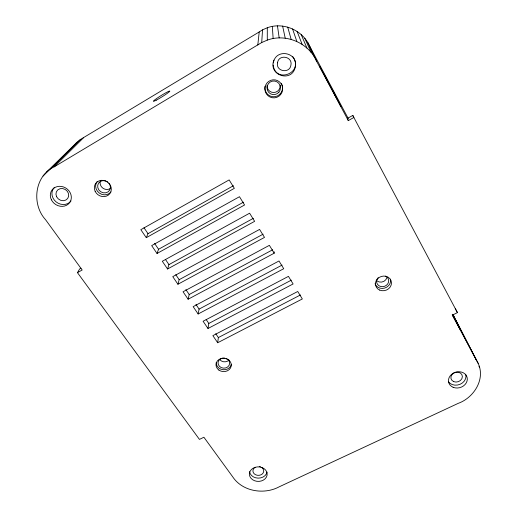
<?xml version="1.0" encoding="UTF-8"?>
<svg xmlns="http://www.w3.org/2000/svg" width="517" height="517" viewBox="0 0 517 517"><rect width="100%" height="100%" fill="white"/><g stroke="black" fill="none" stroke-linecap="round" stroke-linejoin="round"><path stroke-width="0.78" d="M452.97 314.549L478.238 363.496C485.586 379.484 473.656 397.825 458.243 403.338L279.186 486.82C264.045 494.982 242.311 491.551 232.598 476.668L203.892 437.227L199.452 439.411L77.453 272.653L82.177 270.003L45.567 219.712C31.369 204.293 34.406 175.974 54.246 166.81L261.712 42.543L267.283 40.113L267.308 27.75C283.458 21.766 302.923 30.354 309.618 46.155L348.322 118.645M261.712 42.543L262.546 29.837L267.308 27.75M257.809 44.998L259.211 31.951L262.546 29.837M217.689 342.745L212.868 335.643L297.74 291.491L302.335 298.955L217.689 342.745L218.361 337.556L215.763 333.724M208.002 328.489L203.091 321.264L288.447 276.369L293.113 283.962L208.002 328.489L208.803 323.442L206.16 319.545M198.14 313.987L193.151 306.646L278.993 260.988L283.736 268.711L198.14 313.987L199.084 309.101L195.956 304.481M274.172 251.798L274.204 253.194L188.123 299.24L189.209 294.516L185.874 289.598M177.926 284.247L264.497 237.406L259.579 229.412L172.762 276.653L177.926 284.247L179.166 279.691L263.127 234.162M273.881 60.146C267.8 75.488 292.299 83.25 295.349 66.719C298.206 52.043 275.535 48.107 273.344 62.932M167.56 268.995L254.623 221.341L249.614 213.204L162.306 261.266L167.56 268.995L168.956 264.607L253.395 218.303M157.013 253.479L244.567 204.99L239.474 196.706L151.668 245.614L157.013 253.479L158.564 249.272L243.494 202.16M146.279 237.684L234.337 188.343L229.147 179.91L140.837 229.69L146.279 237.684L147.998 233.671L233.419 185.732M77.453 272.653L79.663 268.956L81.001 268.207M73.834 145.755L76.91 142.324L80.529 139.416L259.211 31.951M54.246 166.81L83.612 137.658M50.698 168.82L80.529 139.416M46.562 172.142L76.91 142.324M43.053 176.058L58.44 160.903M60.153 159.223L63.572 155.856M66.422 153.051L69.272 150.247M352.768 115.427L347.295 118.503L348.309 120.59L353.861 117.475L352.768 115.427L457.435 312.63L452.304 315.157L478.238 363.496M189.209 294.516L272.692 249.756M199.084 309.101L282.095 265.085M208.803 323.442L291.336 280.156M218.361 337.556L300.429 294.974M267.283 40.113C286.108 33.178 308.875 43.04 316.727 61.484L348.309 120.59M292.7 56.624L293.326 57.329M188.123 299.24L183.044 291.775L269.37 245.336L274.204 253.194M143.984 227.745L147.998 233.671M154.622 243.449L158.564 249.272M165.505 259.521L168.956 264.607M175.78 274.682L179.166 279.691M452.711 314.892L454.223 317.722L453.06 315.46M452.453 314.594L458.217 325.471M452.207 314.284L460.272 329.471L459.031 327.061M455.277 308.565L457.435 312.63M452.982 314.827L476.596 360.614M455.005 319.248L456.201 321.555M478.955 366.152L479.692 367.581M293.63 57.923C302.846 73.498 275.303 83.47 273.189 65.058M309.618 46.155L316.727 61.484M307.835 42.62L314.646 57.381M304.817 38.355L311.137 52.43M301.217 34.587L306.936 48.062M297.101 31.414L302.135 44.372M292.564 28.9L296.836 41.45M287.704 27.11L291.155 39.37M282.631 26.089L285.222 38.174M277.467 25.85L279.174 37.903M272.317 26.406L273.15 38.549M231.383 364.207A7.639 6.663 4.6 0 1 223.079 369.713A7.639 6.663 4.6 0 1 216.216 362.598M261.764 467.504A5.416 4.44 0.5 0 1 262.216 474.031A5.416 4.44 0.5 0 1 254.235 473.818A5.416 4.44 0.5 0 1 255.159 467.323A8.886 7.264 0.5 0 1 267.043 475.356A8.886 7.264 0.5 0 1 252.632 479.731A8.886 7.264 0.5 0 1 255.152 467.329M259.204 466.547A5.416 4.44 0.5 0 1 260.562 466.883M226.123 358.481A5.81 5.067 4.6 0 1 227.7 366.954A5.81 5.067 4.6 0 1 218.277 364.459A5.81 5.067 4.6 0 1 224.662 358.094M228.986 360.039A5.719 5.008 4.7 0 1 219.938 359.767M386.897 277.577A6.03 5.435 -17.1 0 1 377.009 280.905M465.694 374.263A9.5 7.968 -16.8 0 1 460.208 384.234A9.5 7.968 -16.8 0 1 448.517 381.817M108.945 183.192A6.572 5.991 32.3 0 1 105.727 192.822A6.572 5.991 32.3 0 1 97.732 185.209A6.572 5.991 32.3 0 1 107.704 182.01M110.489 188.362A6.475 5.913 32.7 0 1 102.818 188.104A6.475 5.913 32.7 0 1 100.46 180.905M267.05 472.118A8.834 7.238 0.5 0 1 258.073 478.135A8.834 7.238 0.5 0 1 249.549 471.646M71.023 200.939A10.773 9.603 33.1 0 1 56.03 201.83A10.773 9.603 33.1 0 1 54.434 187.316M281.364 83.269A8.976 8.834 -85.4 0 1 275.315 96.621A8.976 8.834 -85.4 0 1 265.008 86.352M110.968 191.917A8.647 7.878 32.3 0 1 99.251 193.003A8.647 7.878 32.3 0 1 97.093 181.616M280.214 85.169A6.727 6.618 -85.8 0 1 273.667 92.517A6.727 6.618 -85.8 0 1 267.03 85.286M385.488 276.091A6.114 5.5 -16.9 0 1 387.744 283.872A6.114 5.5 -16.9 0 1 378.929 285.727A6.114 5.5 -16.9 0 1 378.192 277.623M390.451 279.199A8.046 7.232 -16.9 0 1 384.667 288.072A8.046 7.232 -16.9 0 1 375.032 283.717M277.526 62.816C275.619 71.533 289.817 73.989 290.916 65.123C292.893 56.353 278.579 53.878 277.526 62.816M338.467 101.39L319.655 66.182L340.968 106.534L338.467 101.39M218.878 370.062A7.671 6.689 4.6 0 0 231.222 366.036A7.671 6.689 4.6 0 0 220.817 358.636A7.671 6.689 4.6 0 0 218.878 370.062M379.672 290.089A8.098 7.27 -16.8 0 0 391.485 282.734A8.098 7.27 -16.8 0 0 379.213 277.422A8.098 7.27 -16.8 0 0 379.672 290.089M280.628 94.585A9.041 8.905 -85.2 0 0 275.27 79.915A9.041 8.905 -85.2 0 0 265.421 91.987A9.041 8.905 -85.2 0 0 280.628 94.585M56.611 196.738A6.605 5.887 33.1 0 0 67.675 198.502A6.605 5.887 33.1 0 0 62.744 188.582A6.605 5.887 33.1 0 0 56.611 196.738M453.112 387.278A9.565 8.007 -16.7 0 0 467.323 379.129A9.565 8.007 -16.7 0 0 453.202 373.235A9.565 8.007 -16.7 0 0 453.112 387.278M156.244 100.175A9.681 0.775 -31.9 0 0 169.686 91.354A9.681 0.775 -31.9 0 0 158.861 97.009A9.681 0.775 -31.9 0 0 156.244 100.175M453.726 381.624A5.829 4.886 -16.8 0 0 462.372 376.634A5.829 4.886 -16.8 0 0 453.758 373.054A5.829 4.886 -16.8 0 0 453.726 381.624M51.409 199.814A10.851 9.661 33 0 0 69.582 202.742A10.851 9.661 33 0 0 61.497 186.45A10.851 9.661 33 0 0 51.409 199.814M95.147 191.296A8.711 7.929 32.1 0 0 109.811 193.668A8.711 7.929 32.1 0 0 103.549 180.42A8.711 7.929 32.1 0 0 95.147 191.296M278.896 92.155A6.824 6.715 -85.4 0 0 274.85 81.085A6.824 6.715 -85.4 0 0 267.425 90.197A6.824 6.715 -85.4 0 0 278.896 92.155"/></g></svg>
